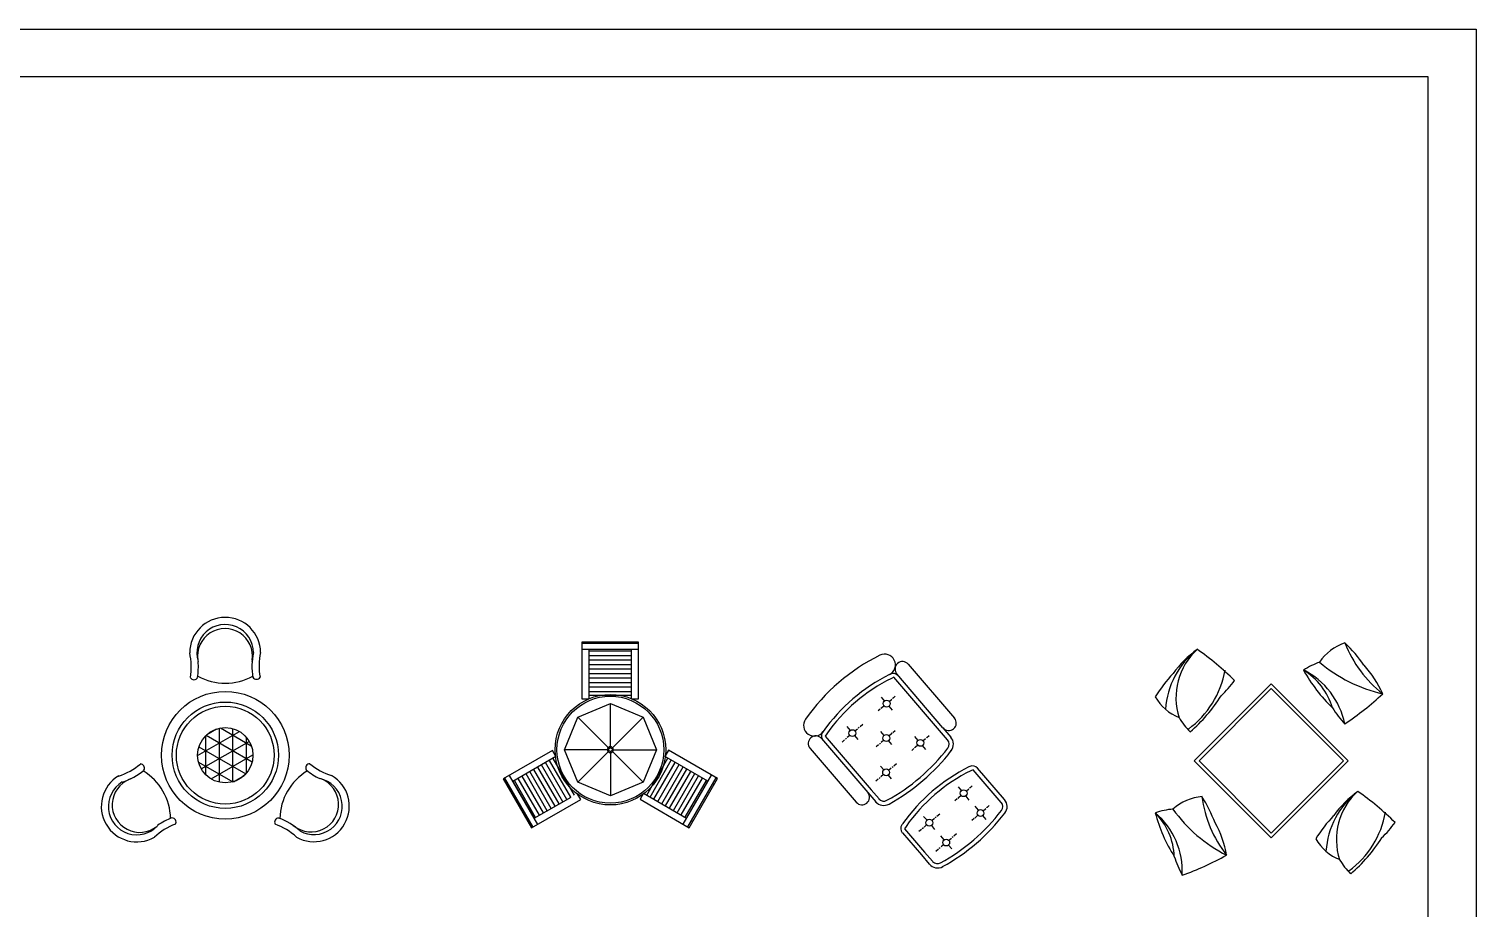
# Model space of a CAD drawing. Header units: inches. Extents: x 3.4 to 45.9, y 14.3 to 39.1.
# Drawn here: x 14.22 to 24.43, y 32.9 to 39.1 of the extents above; entities that cross this region are included whole.
import ezdxf

# ---------------------------------------------------------------- set-up
doc = ezdxf.new("R2010")
doc.units = ezdxf.units.IN
doc.header["$MEASUREMENT"] = 0
for name, color, linetype in [('02', 2, 'Continuous'), ('4', 4, 'Continuous'), ('8', 8, 'Continuous'), ('kadrbm', 4, 'Continuous')]:
    doc.layers.add(name, color=color, linetype=linetype)

# ---------------------------------------------------------------- blocks, each defined once
blk = doc.blocks.new('kadrbm')
at = {"layer": 'kadrbm', "color": 4}
blk.add_lwpolyline([(0, 0), (0, 24.797), (21, 24.797), (21, 0), (0, 0)], close=True, dxfattribs=at)
blk.add_lwpolyline([(20.663, 0.326), (20.663, 24.46), (0.337, 24.46), (0.337, 0.326), (20.663, 0.326)], dxfattribs=at)

msp = doc.modelspace()

# ---------------------------------------------------------------- hatches: boundary and pattern name
at = {"layer": '8'}
h = msp.add_hatch(dxfattribs=at)
h.set_pattern_fill('LINE', color=256, scale=0.01, style=0)
h.set_pattern_definition([(0, (-5.891798, 25.188202), (0, 0.03175), [])])
h.paths.add_polyline_path([(18.166, 34.425), (18.166, 34.4), (18.466, 34.4), (18.466, 34.725), (18.166, 34.725)])
h = msp.add_hatch(dxfattribs=at)
h.set_pattern_fill('NET3,_O', color=256, scale=0.03, angle=90)
h.set_pattern_definition([(90, (-21.20725, 4.5884), (-0.09525, 6e-18), []), (150, (-21.20725, 4.5884), (-0.047625, -0.08248892), []), (210, (-21.20725, 4.5884), (0.047625, -0.08248892), [])])
h.paths.add_polyline_path([(15.796, 33.978, 1), (15.406, 33.978, 1)])
h = msp.add_hatch(dxfattribs=at)
h.set_pattern_fill('LINE', color=256, scale=0.01, angle=120, style=0)
h.set_pattern_definition([(120, (38.068298, 17.466607), (-0.027496307, -0.015875), [])])
h.paths.add_polyline_path([(18.04, 33.683), (18.062, 33.696), (17.912, 33.956), (17.63, 33.793), (17.78, 33.533)])
h = msp.add_hatch(dxfattribs=at)
h.set_pattern_fill('LINE', color=256, scale=0.01, angle=240, style=0)
h.set_pattern_definition([(240, (22.775347, 59.397964), (0.027496307, -0.015875), [])])
h.paths.add_polyline_path([(18.745, 33.945), (18.724, 33.957), (18.574, 33.697), (18.855, 33.535), (19.005, 33.795)])

# ---------------------------------------------------------------- linework, layer by layer
at = {"layer": '02'}
for p, q in [((18.116, 34.775), (18.116, 34.375)), ((18.516, 34.775), (18.116, 34.775)), ((18.516, 34.765), (18.116, 34.765)), ((18.116, 34.725), (18.516, 34.725)), ((18.166, 34.725), (18.166, 34.375)), ((18.466, 34.765), (18.466, 34.775)), ((18.466, 34.375), (18.466, 34.725)), ((18.516, 34.375), (18.516, 34.775)), ((20.311, 34.665), (20.311, 34.665)), ((20.419, 34.62), (20.745, 34.24)), ((20.294, 34.55), (20.287, 34.547)), ((20.317, 34.528), (20.3, 34.52)), ((20.697, 34.086), (20.317, 34.528)), ((20.664, 34.171), (20.338, 34.551)), ((18.088, 34.247), (18.318, 34.342)), ((18.116, 34.375), (18.166, 34.375)), ((18.466, 34.4), (18.166, 34.4)), ((18.318, 34.03), (18.318, 34.342)), ((18.318, 34.342), (18.548, 34.247)), ((18.466, 34.375), (18.516, 34.375)), ((20.232, 34.312), (20.226, 34.307)), ((20.228, 34.388), (20.251, 34.36)), ((20.249, 34.326), (20.231, 34.31)), ((20.283, 34.324), (20.306, 34.296)), ((20.285, 34.358), (20.304, 34.373)), ((20.309, 34.378), (20.316, 34.384)), ((20.313, 34.381), (20.328, 34.394)), ((17.993, 34.017), (18.088, 34.247)), ((18.088, 34.247), (18.309, 34.026)), ((18.327, 34.026), (18.548, 34.247)), ((18.548, 34.247), (18.643, 34.017)), ((20.221, 34.303), (20.206, 34.29)), ((19.699, 34.14), (19.699, 34.14)), ((19.819, 34.146), (19.815, 34.139)), ((19.844, 34.128), (19.833, 34.112)), ((19.833, 34.112), (20.157, 33.735)), ((19.986, 34.18), (20.009, 34.152)), ((20.007, 34.118), (19.988, 34.103)), ((20.041, 34.116), (20.064, 34.088)), ((20.043, 34.15), (20.061, 34.165)), ((20.067, 34.17), (20.074, 34.176)), ((20.08, 34.181), (20.098, 34.197)), ((20.249, 34.118), (20.226, 34.145)), ((20.283, 34.115), (20.302, 34.131)), ((20.3, 34.129), (20.306, 34.135)), ((20.311, 34.138), (20.326, 34.152)), ((20.489, 34.083), (20.466, 34.11)), ((20.547, 34.101), (20.554, 34.107)), ((20.551, 34.104), (20.566, 34.117)), ((20.664, 34.171), (20.72, 34.106)), ((17.909, 34.011), (17.562, 33.811)), ((17.934, 33.968), (17.909, 34.011)), ((18.088, 33.787), (17.993, 34.017)), ((18.305, 34.017), (17.993, 34.017)), ((18.088, 33.787), (18.309, 34.008)), ((18.318, 34.004), (18.318, 33.692)), ((18.327, 34.008), (18.548, 33.787)), ((18.331, 34.017), (18.643, 34.017)), ((18.643, 34.017), (18.548, 33.787)), ((18.727, 34.013), (18.702, 33.97)), ((19.073, 33.813), (18.727, 34.013)), ((19.727, 34.026), (20.053, 33.646)), ((19.808, 34.095), (20.134, 33.715)), ((19.97, 34.087), (19.952, 34.071)), ((19.983, 34.098), (19.976, 34.092)), ((20.21, 34.052), (20.192, 34.037)), ((20.223, 34.063), (20.216, 34.057)), ((20.247, 34.084), (20.229, 34.068)), ((20.304, 34.054), (20.281, 34.081)), ((20.459, 34.025), (20.444, 34.012)), ((20.47, 34.035), (20.464, 34.029)), ((20.487, 34.049), (20.469, 34.033)), ((20.544, 34.019), (20.521, 34.046)), ((20.523, 34.08), (20.542, 34.096)), ((17.934, 33.968), (17.63, 33.793)), ((17.912, 33.956), (18.062, 33.696)), ((18.574, 33.697), (18.724, 33.957)), ((18.745, 33.945), (18.702, 33.97)), ((19.005, 33.795), (18.745, 33.945)), ((20.247, 33.875), (20.224, 33.902)), ((20.305, 33.893), (20.312, 33.899)), ((20.318, 33.904), (20.336, 33.919)), ((20.854, 33.898), (20.847, 33.895)), ((17.562, 33.811), (17.762, 33.465)), ((17.571, 33.816), (17.771, 33.47)), ((17.805, 33.49), (17.605, 33.836)), ((19.03, 33.838), (18.83, 33.492)), ((18.855, 33.535), (19.005, 33.795)), ((18.865, 33.472), (19.065, 33.818)), ((18.873, 33.467), (19.073, 33.813)), ((20.208, 33.81), (20.19, 33.794)), ((20.221, 33.821), (20.214, 33.814)), ((20.245, 33.841), (20.226, 33.825)), ((20.302, 33.811), (20.279, 33.838)), ((20.281, 33.872), (20.299, 33.888)), ((20.878, 33.876), (20.86, 33.867)), ((21.075, 33.645), (20.878, 33.876)), ((21.098, 33.665), (20.908, 33.887)), ((17.596, 33.773), (17.587, 33.768)), ((17.63, 33.793), (17.78, 33.533)), ((18.109, 33.665), (18.084, 33.708)), ((18.318, 33.692), (18.088, 33.787)), ((18.548, 33.787), (18.318, 33.692)), ((18.552, 33.71), (18.527, 33.667)), ((18.552, 33.71), (18.855, 33.535)), ((19.048, 33.77), (19.04, 33.775)), ((20.134, 33.715), (20.19, 33.65)), ((20.157, 33.735), (20.213, 33.67)), ((20.771, 33.755), (20.794, 33.728)), ((20.792, 33.694), (20.773, 33.678)), ((20.828, 33.725), (20.846, 33.741)), ((20.852, 33.746), (20.859, 33.752)), ((20.856, 33.749), (20.871, 33.762)), ((17.762, 33.465), (18.109, 33.665)), ((17.78, 33.533), (18.04, 33.683)), ((18.527, 33.667), (18.873, 33.467)), ((20.764, 33.67), (20.749, 33.657)), ((20.775, 33.68), (20.769, 33.674)), ((20.85, 33.662), (20.827, 33.69)), ((20.889, 33.618), (20.912, 33.59)), ((20.948, 33.586), (20.966, 33.602)), ((20.971, 33.606), (20.979, 33.613)), ((20.975, 33.61), (20.99, 33.623)), ((17.737, 33.508), (17.746, 33.513)), ((18.89, 33.515), (18.898, 33.51)), ((20.379, 33.493), (20.375, 33.487)), ((20.528, 33.547), (20.552, 33.52)), ((20.586, 33.517), (20.604, 33.533)), ((20.61, 33.538), (20.617, 33.544)), ((20.622, 33.549), (20.641, 33.564)), ((20.884, 33.531), (20.869, 33.518)), ((20.894, 33.54), (20.888, 33.535)), ((20.911, 33.555), (20.893, 33.539)), ((20.969, 33.525), (20.945, 33.552)), ((20.378, 33.431), (20.512, 33.275)), ((20.404, 33.476), (20.393, 33.46)), ((20.393, 33.46), (20.535, 33.294)), ((20.513, 33.455), (20.495, 33.439)), ((20.526, 33.466), (20.518, 33.459)), ((20.549, 33.486), (20.531, 33.47)), ((20.608, 33.455), (20.585, 33.482)), ((20.647, 33.41), (20.67, 33.382)), ((20.706, 33.378), (20.724, 33.394)), ((20.729, 33.399), (20.737, 33.405)), ((20.742, 33.409), (20.76, 33.425)), ((20.535, 33.294), (20.591, 33.23)), ((20.632, 33.315), (20.614, 33.3)), ((20.645, 33.326), (20.638, 33.32)), ((20.669, 33.347), (20.651, 33.331)), ((20.726, 33.317), (20.703, 33.344)), ((20.512, 33.275), (20.568, 33.21))]:
    msp.add_line(p, q, dxfattribs=at)
msp.add_lwpolyline([(22.98, 33.396), (23.523, 33.939), (22.98, 34.482), (22.437, 33.939)], close=True, dxfattribs=at)
for centre, radius in [((15.601, 33.978), 0.45), ((18.318, 34.017), 0.39), ((15.601, 33.978), 0.375), ((15.601, 33.978), 0.345), ((18.318, 34.017), 0.377), ((20.267, 34.342), 0.0241), ((15.601, 33.978), 0.195), ((20.025, 34.134), 0.0241), ((20.265, 34.099), 0.0241), ((18.318, 34.017), 0.013), ((20.505, 34.065), 0.0241), ((20.263, 33.857), 0.0241), ((20.81, 33.71), 0.0241), ((20.929, 33.57), 0.0241), ((20.568, 33.502), 0.0241), ((20.687, 33.362), 0.0241)]:
    msp.add_circle(centre, radius, dxfattribs=at)
for centre, radius, start, end in [((15.6, 34.7), 0.25, 0.5723, 180), ((15.6, 34.7), 0.2, 0.5723, 197.8295), ((15.599, 34.677), 0.194, 351.5179, 188.4821), ((22.902, 34.113), 0.756, 125.9992, 144.3316), ((21.244, 32.999), 2.11, 45.5713, 54.8883), ((23.607, 34.444), 0.343, 108.3553, 146.3396), ((24.278, 35.072), 0.835, 201.2131, 232.2964), ((22.852, 34.077), 0.948, 34.3742, 46.9337), ((14.912, 34.6), 0.449, 350.38, 12.8746), ((14.962, 34.6), 0.449, 350.38, 4.9549), ((16.238, 34.606), 0.449, 167.6977, 190.1923), ((15.6, 34.7), 0.2, 342.1705, 342.7428), ((16.288, 34.607), 0.449, 167.6977, 190.1923), ((20.845, 33.424), 1.406, 116.4218, 144.8699), ((20.253, 34.615), 0.076, 296.4218, 116.4218), ((20.379, 34.585), 0.0532, 40.6459, 220.6459), ((23.494, 34.137), 0.526, 109.0805, 122.9133), ((23.078, 34.101), 0.756, 24.2297, 42.5622), ((15.38, 34.539), 0.0288, 209.6565, 330.3435), ((15.601, 34.887), 0.401, 241.0409, 298.9591), ((15.821, 34.542), 0.0288, 210.2288, 330.9158), ((20.845, 33.424), 1.254, 116.4218, 144.8699), ((20.845, 33.424), 1.224, 116.4274, 144.8644), ((20.314, 34.509), 0.0456, 40.6459, 115.973), ((22.972, 33.897), 0.948, 136.1436, 148.7031), ((22.004, 34.695), 0.661, 306.3765, 349.7243), ((24.187, 35.12), 1.119, 208.9413, 226.198), ((22.964, 34.179), 0.468, 16.5757, 58.5635), ((22.147, 34.914), 0.705, 312.9055, 324.5817), ((22.325, 35.952), 2.11, 303.8019, 313.1189), ((22.458, 34.562), 0.343, 210.1247, 248.1091), ((21.678, 34.991), 1.119, 310.7107, 327.9674), ((24.016, 34.677), 0.705, 211.1361, 222.8122), ((19.757, 34.189), 0.076, 144.8699, 324.8699), ((20.705, 34.205), 0.0532, 220.6459, 40.6459), ((22.782, 34.513), 0.526, 210.8499, 224.6827), ((19.767, 34.061), 0.0532, 40.6459, 220.6459), ((19.852, 34.113), 0.0456, 145.3187, 220.6459), ((20.662, 34.056), 0.076, 322.5172, 40.6459), ((18.309, 34.021), 0.0113, 115.7842, 199.2158), ((18.309, 34.014), 0.0113, 160.7842, 244.2158), ((18.314, 34.026), 0.0113, 70.7842, 154.2158), ((18.314, 34.008), 0.0113, 205.7842, 289.2158), ((18.322, 34.026), 0.0113, 25.7842, 109.2158), ((18.322, 34.008), 0.0113, 250.7842, 334.2158), ((18.327, 34.021), 0.0113, 340.7842, 64.2158), ((18.327, 34.014), 0.0113, 295.7842, 19.2158), ((19.607, 34.866), 1.376, 298.7746, 322.5172), ((19.607, 34.866), 1.406, 298.7746, 322.5172), ((20.662, 34.056), 0.0456, 322.5172, 40.6459), ((14.712, 34.259), 0.449, 287.6977, 310.1923), ((15.002, 33.888), 0.0288, 330.2288, 90.9158), ((16.197, 33.889), 0.0288, 89.6565, 210.3435), ((16.483, 34.264), 0.449, 230.38, 252.8746), ((20.874, 33.857), 0.0456, 40.6459, 115.973), ((14.976, 33.617), 0.25, 120.5723, 300), ((14.997, 33.628), 0.194, 111.5179, 308.4821), ((14.738, 34.216), 0.449, 287.6977, 310.1923), ((14.976, 33.617), 0.2, 102.1705, 102.7428), ((14.814, 33.524), 0.401, 1.0409, 58.9591), ((16.387, 33.524), 0.401, 121.0409, 178.9591), ((16.206, 33.631), 0.194, 231.5179, 68.4821), ((16.226, 33.618), 0.25, 240.5723, 60), ((16.226, 33.618), 0.2, 240.5723, 77.8295), ((16.458, 34.22), 0.449, 230.38, 244.9549), ((21.405, 32.772), 1.254, 116.4218, 144.8699), ((21.405, 32.772), 1.224, 116.4274, 144.8644), ((14.976, 33.617), 0.2, 120.5723, 317.8295), ((20.093, 33.681), 0.0532, 220.6459, 40.6459), ((24.035, 33.111), 0.756, 125.9992, 144.3316), ((22.377, 31.997), 2.11, 45.5713, 54.8883), ((20.247, 33.7), 0.076, 220.6459, 298.7746), ((20.247, 33.7), 0.0456, 220.6459, 298.7746), ((21.041, 33.616), 0.0456, 322.5172, 40.6459), ((21.041, 33.616), 0.076, 322.5172, 40.6459), ((22.333, 33.074), 0.526, 95.0625, 108.8953), ((22.518, 33.344), 0.343, 94.3373, 132.3216), ((23.32, 33.791), 0.835, 187.1951, 218.2784), ((21.695, 33.171), 0.948, 20.3562, 32.9157), ((15.406, 33.071), 0.449, 110.38, 132.8746), ((15.381, 33.115), 0.449, 110.38, 124.9549), ((15.225, 33.507), 0.0288, 329.6565, 90.3435), ((15.978, 33.506), 0.0288, 90.2288, 210.9158), ((15.801, 33.069), 0.449, 47.6977, 70.1923), ((15.826, 33.112), 0.449, 47.6977, 70.1923), ((19.985, 34.425), 1.376, 298.7746, 322.5172), ((19.985, 34.425), 1.406, 298.7746, 322.5172), ((23.243, 33.86), 1.119, 194.9233, 212.18), ((21.829, 33.243), 0.468, 2.5578, 44.5455), ((21.921, 33.14), 0.756, 10.2118, 28.5442), ((24.104, 32.895), 0.948, 136.1436, 148.7031), ((23.136, 33.694), 0.661, 306.3765, 349.7243), ((23.279, 33.912), 0.705, 312.9055, 324.5817), ((16.226, 33.618), 0.2, 222.1705, 222.7428), ((20.412, 33.461), 0.0456, 145.3187, 220.6459), ((23.591, 33.56), 0.343, 210.1247, 248.1091), ((22.811, 33.989), 1.119, 310.7107, 327.9674), ((20.626, 33.259), 0.076, 220.6459, 298.7746), ((20.626, 33.259), 0.0456, 220.6459, 298.7746), ((22.97, 33.472), 0.705, 197.1181, 208.7943), ((21.638, 35.117), 2.11, 289.7839, 299.1009), ((23.914, 33.511), 0.526, 210.8499, 224.6827)]:
    msp.add_arc(centre, radius, start, end, dxfattribs=at)
at = {"layer": '4'}
msp.add_lwpolyline([(22.98, 33.429), (23.489, 33.939), (22.98, 34.448), (22.471, 33.939)], close=True, dxfattribs=at)
for centre, radius, start, end in [((22.817, 34.263), 0.584, 127.8929, 176.218), ((22.766, 34.385), 0.458, 132.2678, 198.0846), ((23.995, 35.423), 1.037, 229.5077, 257.3059), ((22.966, 34.093), 0.543, 11.2162, 63.5666), ((23.949, 33.262), 0.584, 127.8929, 176.218), ((23.898, 33.384), 0.458, 132.2678, 198.0846), ((23.131, 34.2), 1.037, 215.4897, 243.2879), ((21.81, 33.159), 0.543, 357.1982, 49.5486)]:
    msp.add_arc(centre, radius, start, end, dxfattribs=at)

# ---------------------------------------------------------------- block references
at = {"layer": 'kadrbm'}
msp.add_blockref('kadrbm', (3.425, 14.302), dxfattribs=at)

doc.saveas('drawing.dxf')
